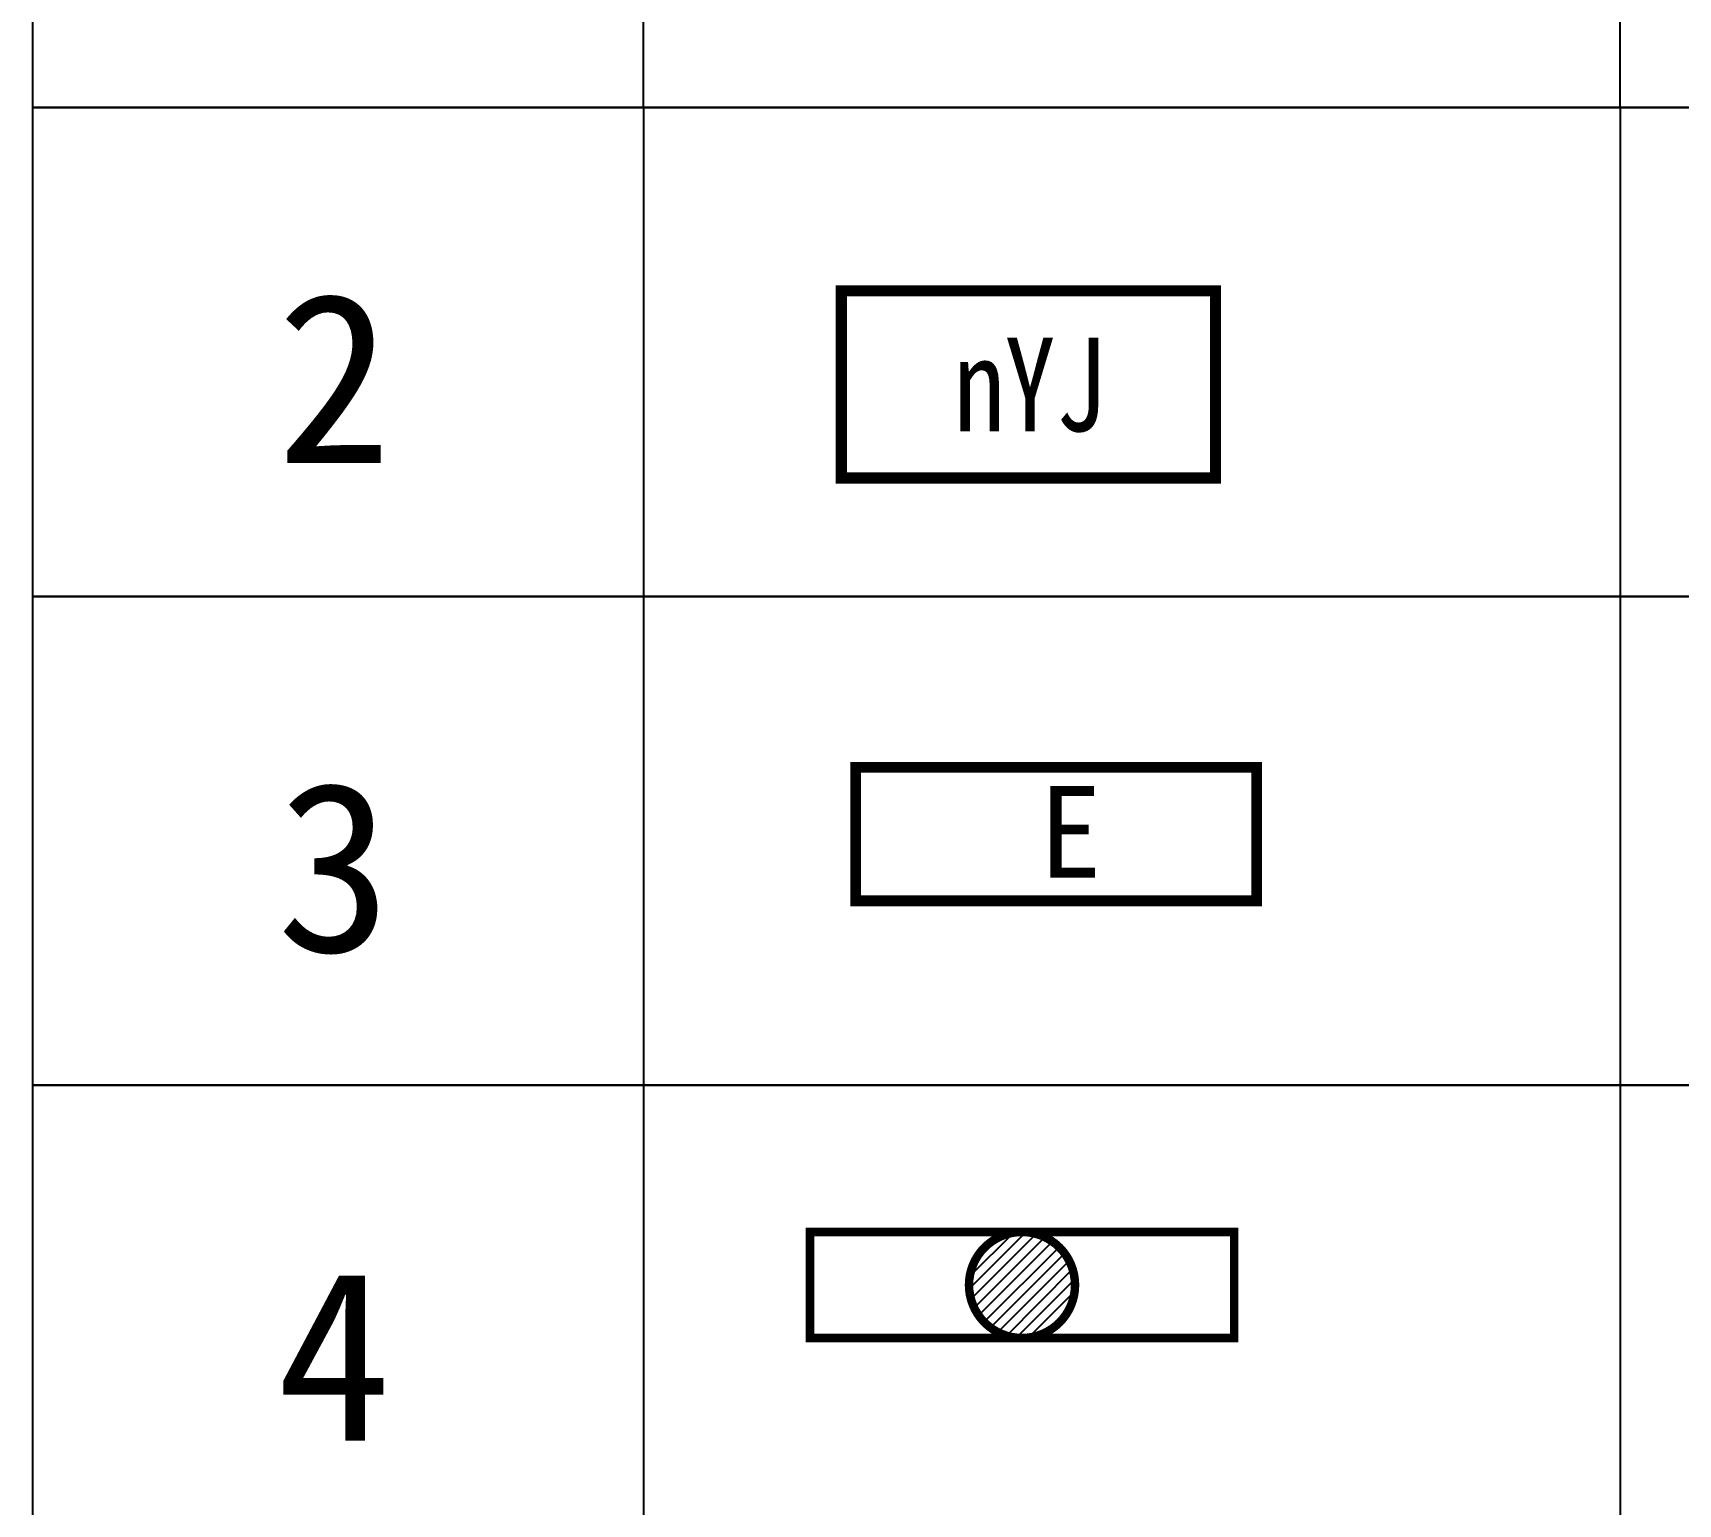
# Model space of a CAD drawing. Header units: millimetres. Extents: x -633009578 to 5705885, y -633235091 to 2571734.
# Drawn here: x 2446392 to 2448409, y 2015151 to 2016954 of the extents above; entities that cross this region are included whole.
import ezdxf
from ezdxf.enums import TextEntityAlignment as Align

# ---------------------------------------------------------------- set-up
doc = ezdxf.new("R2010")
doc.units = ezdxf.units.MM
doc.header["$LTSCALE"] = 1000
doc.header["$MEASUREMENT"] = 0
doc.layers.get('0').update_dxf_attribs({"color": 9})
for name, color, linetype in [('000000000000电气', 7, 'Continuous'), ('设备-照明', 3, 'Continuous'), ('设备-箱柜', 3, 'Continuous')]:
    doc.layers.add(name, color=color, linetype=linetype)
doc.styles.add('-宋体', font='simhei.ttf', dxfattribs={"width": 0.8})
doc.styles.add('ELEC-DIM', font='simhei.ttf')
doc.styles.add('IDQSTYLE', font='simhei.ttf', dxfattribs={"width": 0.707, "bigfont": 'hztxt.shx'})

# ---------------------------------------------------------------- blocks, each defined once
blk = doc.blocks.new('HC001524')
at = {"color": 0, "linetype": 'Continuous', "const_width": 0.3}
blk.add_lwpolyline([(5, 2.5), (-5, 2.5), (-5, -2.5), (5, -2.5)], close=True, dxfattribs=at)
at = {"color": 0, "style": 'IDQSTYLE', "width": 0.7}
for tag, p in [('AF', (-1.5, -1.25)), ('PSFHATT', (7, -2.5))]:
    blk.add_attdef(tag, p, '', height=2.5, dxfattribs=at)
blk = doc.blocks.new('*X118')
at = {"color": 0, "linetype": 'Continuous'}
for p, q in [((279.609, 223.041), (280.948, 224.379)), ((279.623, 223.337), (280.652, 224.366)), ((279.651, 222.8), (281.189, 224.338)), ((279.728, 222.594), (281.395, 224.261)), ((279.793, 223.79), (280.199, 224.196)), ((279.832, 222.415), (281.573, 224.156)), ((279.96, 222.261), (281.728, 224.028)), ((280.111, 222.129), (281.86, 223.877)), ((280.286, 222.02), (281.968, 223.703)), ((280.487, 221.938), (282.05, 223.502)), ((280.721, 221.89), (282.099, 223.267)), ((281.006, 221.892), (282.097, 222.983)), ((281.408, 222.011), (281.977, 222.58))]:
    blk.add_line(p, q, dxfattribs=at)
blk = doc.blocks.new('HC000083')
at = {"color": 0, "linetype": 'Continuous', "const_width": 0.2}
blk.add_lwpolyline([(-5, 1.25), (-5, -1.25), (5, -1.25), (5, 1.25), (-5, 1.25)], dxfattribs=at)
blk.add_lwpolyline([(-1.25, 0, 0.198912), (-0.884, -0.884, 0.198912), (0, -1.25, 0.198912), (0.884, -0.884, 0.198912), (1.25, 0, 0.198912), (0.884, 0.884, 0.198912), (0, 1.25, 0.198912), (-0.884, 0.884, 0.198912)], format="xyb", close=True, dxfattribs=at)
at = {"color": 0, "linetype": 'Continuous'}
blk.add_blockref('*X118', (-280.856, -223.133), dxfattribs=at)
at = {"color": 0, "style": 'IDQSTYLE', "width": 0.7}
blk.add_attdef('PSFHATT', (7, -1.25), '', height=2.5, dxfattribs=at)
blk = doc.blocks.new('HC000080')
at = {"color": 0, "linetype": 'Continuous', "const_width": 0.2}
blk.add_lwpolyline([(-3.75, 1.25), (3.75, 1.25), (3.75, -1.25), (-3.75, -1.25), (-3.75, 1.25)], dxfattribs=at)
at = {"color": 0, "style": 'IDQSTYLE', "width": 0.7}
for tag, p in [('E', (-0.313, -0.89)), ('PSFHATT', (5.75, -1.25))]:
    blk.add_attdef(tag, p, '', height=1.715, dxfattribs=at)

msp = doc.modelspace()

# ---------------------------------------------------------------- linework, layer by layer
at = {"layer": '000000000000电气'}
for p, q in [((2447140.3, 2016862.4), (2447140.3, 2016263.4)), ((2448337.6, 2016862.4), (2448337.6, 2016263.4)), ((2447140.3, 2016263.4), (2447140.3, 2015664.3)), ((2448337.6, 2016263.4), (2448337.6, 2015664.3)), ((2447140.3, 2015664.3), (2447140.3, 2013479.6)), ((2448337.6, 2015664.3), (2448337.6, 2013479.6))]:
    msp.add_line(p, q, dxfattribs=at)
for points in [[(2446391.5, 2018063.2), (2465317.9, 2018063.2), (2465317.9, 2016862.4), (2446391.5, 2016862.4)], [(2446391.5, 2016862.4), (2465317.9, 2016862.4), (2465317.9, 2016263.4), (2446391.5, 2016263.4)], [(2446391.5, 2016263.4), (2465317.9, 2016263.4), (2465317.9, 2015664.3), (2446391.5, 2015664.3)], [(2446391.5, 2015664.3), (2465317.9, 2015664.3), (2465317.9, 2015065.3), (2446391.5, 2015065.3)]]:
    msp.add_lwpolyline(points, close=True, dxfattribs=at)
for points in [[(2447140.3, 2016862.4), (2447140.3, 2018063.2)], [(2448337.6, 2016862.4), (2448337.6, 2018063.2)]]:
    msp.add_lwpolyline(points, dxfattribs=at)

# ---------------------------------------------------------------- block references
at = {"layer": '000000000000电气', "xscale": 52, "yscale": 52, "zscale": 52}
msp.add_blockref('HC000083', (2447604.3, 2015419.4, 104542.4), dxfattribs=at)
at = {"layer": '设备-照明'}
ref = msp.add_blockref('HC000080', (2447646.2, 2015972.1), dxfattribs=dict(at, xscale=-65.52000000000001, yscale=65.52000000000001, zscale=65.52000000000001, rotation=180))
ref.add_attrib('E', 'E', (2447625.7, 2015918.7), dxfattribs={"layer": '0', "color": 0, "height": 112.4, "style": 'ELEC-DIM'})
at = {"layer": '设备-箱柜'}
ref = msp.add_blockref('HC001524', (2447612.2, 2016523.1, -1670.9), dxfattribs=dict(at, xscale=-45.864, yscale=45.864, zscale=45.864, rotation=359.9999999999998))
ref.add_attrib('AF', 'nYJ', (2447520.5, 2016465.8, -1670.9), dxfattribs={"layer": '0', "color": 0, "height": 114.66, "style": '-宋体', "width": 0.8})

# ---------------------------------------------------------------- texts
at = {"layer": '000000000000电气', "style": 'ELEC-DIM'}
for s, p in [('2', (2446760.9, 2016426.9)), ('3', (2446760.9, 2015827.8)), ('4', (2446760.9, 2015228.8))]:
    msp.add_text(s, height=208, dxfattribs=at).set_placement(p, align=Align.CENTER)

doc.saveas('drawing.dxf')
